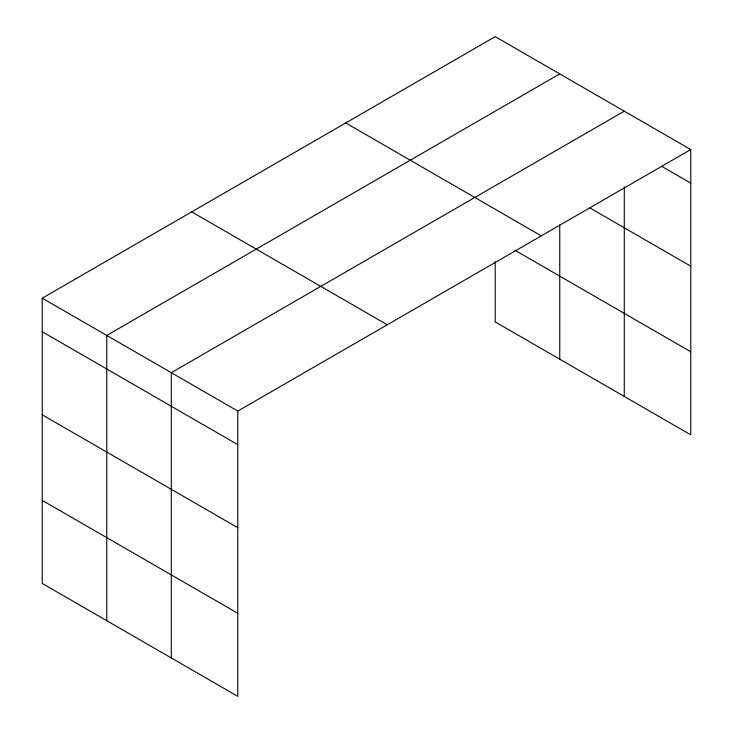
<?xml version="1.0" encoding="UTF-8"?>
<svg xmlns="http://www.w3.org/2000/svg" width="733" height="733" viewBox="0 0 733 733"><rect width="100%" height="100%" fill="white"/><g stroke="black" fill="none" stroke-linecap="round" stroke-linejoin="round"><path stroke-width="1.1" d="M690.77 149.559L495.206 36.65L42.23 298.175L42.23 583.441L237.794 696.35L237.794 411.076L690.77 149.559L690.77 434.825L495.206 321.924L495.206 261.617M624.278 186.833L624.278 396.443M559.746 73.914L106.771 335.43L106.771 620.704M624.278 111.169L171.302 372.694L171.302 657.959M661.432 166.189L690.77 183.122M590.056 208.044L690.77 266.189M345.729 122.952L541.284 235.861M514.758 250.145L690.77 351.767M191.716 211.874L387.271 324.774M42.23 298.175L237.794 411.076M42.23 331.737L237.794 444.647M42.23 414.805L237.794 527.714M42.23 500.382L237.794 613.292M559.746 224.774L559.746 359.179"/></g></svg>
